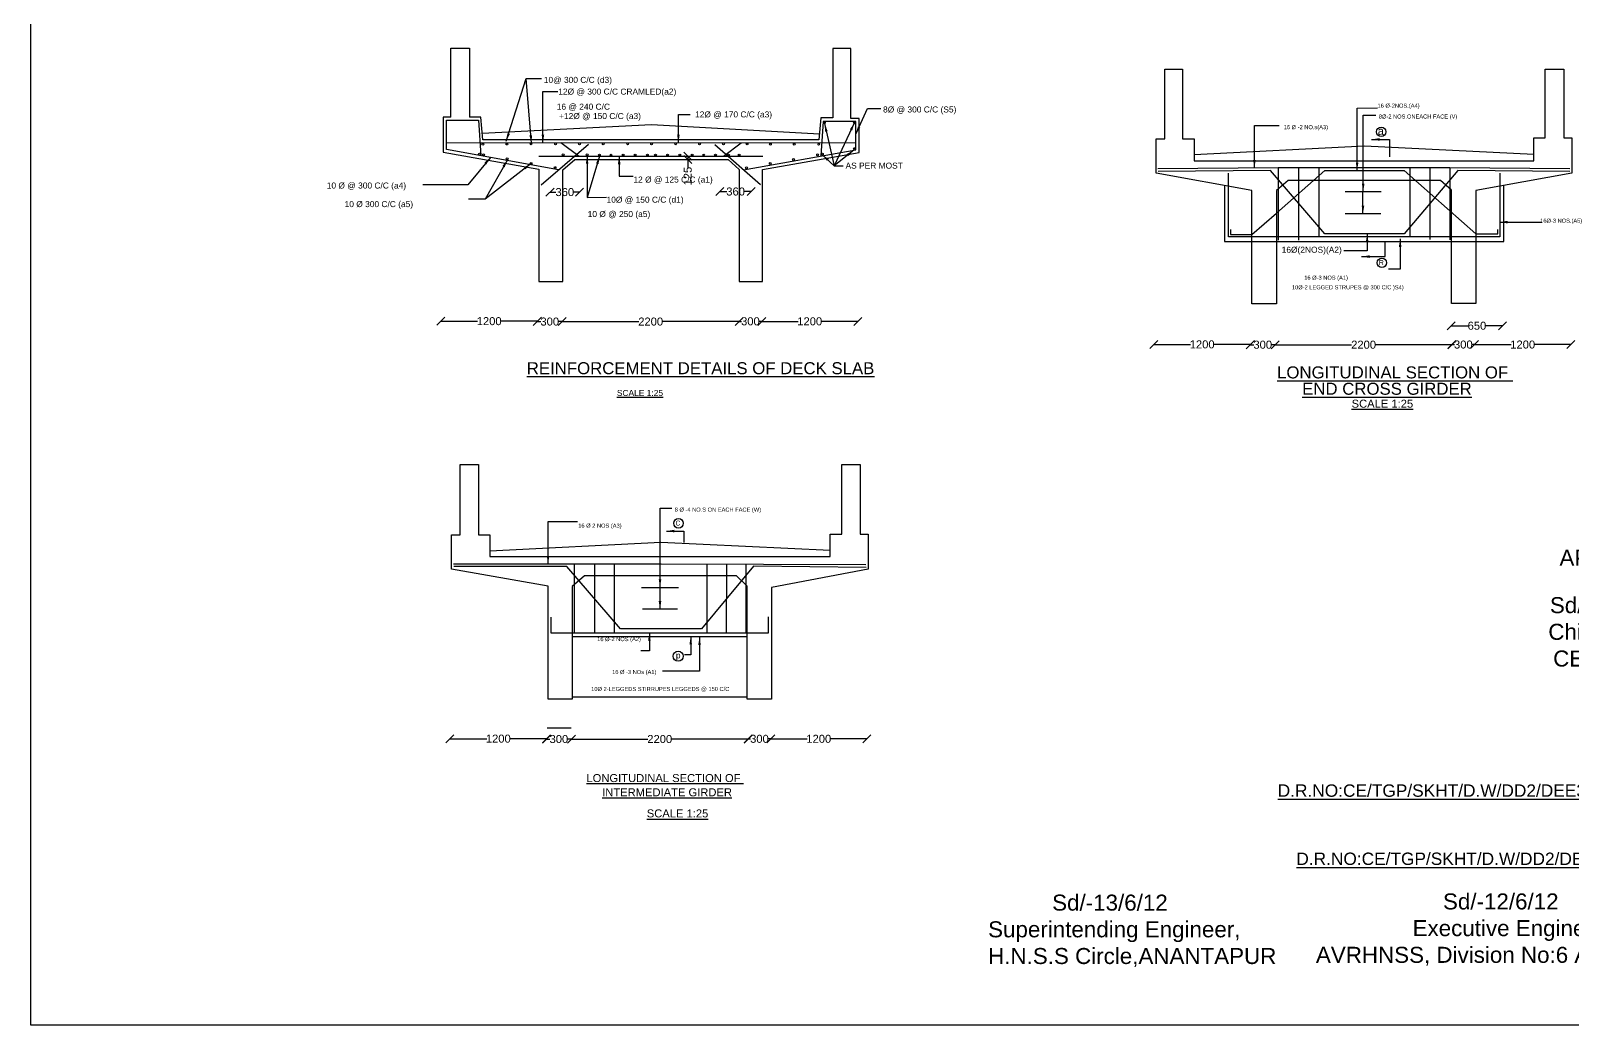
# Model space of a CAD drawing. Header units: millimetres. Extents: x -53230950 to 107255, y 2311 to 28837672.
# Drawn here: x -53230950 to -53211692, y 28816188 to 28828606 of the extents above; entities that cross this region are included whole.
import ezdxf

# ---------------------------------------------------------------- set-up
doc = ezdxf.new("R2010")
doc.units = ezdxf.units.MM
doc.header["$MEASUREMENT"] = 0
for name, color, linetype in [('DIMENSION', 7, 'Continuous'), ('DRAWING', 2, 'Continuous'), ('TEXT', 1, 'Continuous'), ('text1', 7, 'Continuous')]:
    doc.layers.add(name, color=color, linetype=linetype)
doc.styles.get("Standard").update_dxf_attribs({"font": 'arial.ttf', "height": 100})
doc.dimstyles.get("Standard").update_dxf_attribs({"dimtxt": 100, "dimasz": 100, "dimexe": 0.18, "dimexo": 0.0625, "dimgap": 0.09, "dimtad": 0, "dimdec": 0, "dimzin": 0, "dimdsep": 46, "dimtxsty": 'Standard', "dimblk": 'OBLIQUE', "dimcen": 0.09, "dimse1": 1, "dimse2": 1, "dimadec": 0, "dimazin": 0, "dimtfac": 1, "dimtdec": 0, "dimtofl": 0, "dimtmove": 0, "dimatfit": 3, "dimfxl": 1, "dimtolj": 1, "dimtzin": 0, "dimarcsym": 0})

# ---------------------------------------------------------------- blocks, each defined once
blk = doc.blocks.new('_Oblique')
at = {"color": 0, "linetype": 'ByBlock', "lineweight": -2}
blk.add_line((-0.5, -0.5), (0.5, 0.5), dxfattribs=at)
blk = doc.blocks.new('*D16')
at = {"layer": 'Defpoints', "color": 0, "transparency": 16777216}
for p in [(-53225827, 28824948), (-53224619, 28824980), (-53224619, 28824954)]:
    blk.add_point(p, dxfattribs=at)
at = {"layer": 'DIMENSION', "color": 0, "lineweight": -2, "transparency": 16777216}
for p, q in [((-53225827, 28824980), (-53225367, 28824980)), ((-53224619, 28824980), (-53225078, 28824980))]:
    blk.add_line(p, q, dxfattribs=at)
at = {"layer": 'DIMENSION', "color": 0, "lineweight": -2, "transparency": 16777216, "xscale": 100, "yscale": 100, "zscale": 100, "rotation": 180}
blk.add_blockref('_Oblique', (-53225827, 28824980), dxfattribs=at)
at = {"layer": 'DIMENSION', "color": 0, "lineweight": -2, "transparency": 16777216, "xscale": 100, "yscale": 100, "zscale": 100}
blk.add_blockref('_Oblique', (-53224619, 28824980), dxfattribs=at)
at = {"layer": 'DIMENSION', "color": 0, "transparency": 16777216, "insert": (-53225223, 28824980), "char_height": 100, "attachment_point": 5}
blk.add_mtext('\\A1;1200', dxfattribs=at)
blk = doc.blocks.new('*D17')
at = {"layer": 'Defpoints', "color": 0, "transparency": 16777216}
for p in [(-53224622, 28824977), (-53224310, 28824977), (-53224310, 28824975)]:
    blk.add_point(p, dxfattribs=at)
at = {"layer": 'DIMENSION', "color": 0, "lineweight": -2, "transparency": 16777216}
for p, q in [((-53224622, 28824975), (-53224576, 28824975)), ((-53224310, 28824975), (-53224355, 28824975))]:
    blk.add_line(p, q, dxfattribs=at)
at = {"layer": 'DIMENSION', "color": 0, "lineweight": -2, "transparency": 16777216, "xscale": 100, "yscale": 100, "zscale": 100, "rotation": 180}
blk.add_blockref('_Oblique', (-53224622, 28824975), dxfattribs=at)
at = {"layer": 'DIMENSION', "color": 0, "lineweight": -2, "transparency": 16777216, "xscale": 100, "yscale": 100, "zscale": 100}
blk.add_blockref('_Oblique', (-53224310, 28824975), dxfattribs=at)
at = {"layer": 'DIMENSION', "color": 0, "transparency": 16777216, "insert": (-53224466, 28824975), "char_height": 100, "attachment_point": 5}
blk.add_mtext('\\A1;300', dxfattribs=at)
blk = doc.blocks.new('*D18')
at = {"layer": 'Defpoints', "color": 0, "transparency": 16777216}
for p in [(-53224310, 28824975), (-53222101, 28824975), (-53222101, 28824975)]:
    blk.add_point(p, dxfattribs=at)
at = {"layer": 'DIMENSION', "color": 0, "lineweight": -2, "transparency": 16777216}
for p, q in [((-53224310, 28824975), (-53223355, 28824975)), ((-53222101, 28824975), (-53223055, 28824975))]:
    blk.add_line(p, q, dxfattribs=at)
at = {"layer": 'DIMENSION', "color": 0, "lineweight": -2, "transparency": 16777216, "xscale": 100, "yscale": 100, "zscale": 100, "rotation": 180}
blk.add_blockref('_Oblique', (-53224310, 28824975), dxfattribs=at)
at = {"layer": 'DIMENSION', "color": 0, "lineweight": -2, "transparency": 16777216, "xscale": 100, "yscale": 100, "zscale": 100}
blk.add_blockref('_Oblique', (-53222101, 28824975), dxfattribs=at)
at = {"layer": 'DIMENSION', "color": 0, "transparency": 16777216, "insert": (-53223205, 28824975), "char_height": 100, "attachment_point": 5}
blk.add_mtext('\\A1;2200', dxfattribs=at)
blk = doc.blocks.new('*D19')
at = {"layer": 'Defpoints', "color": 0, "transparency": 16777216}
for p in [(-53222101, 28824975), (-53221818, 28824978), (-53221818, 28824975)]:
    blk.add_point(p, dxfattribs=at)
at = {"layer": 'DIMENSION', "color": 0, "lineweight": -2, "transparency": 16777216}
for p, q in [((-53222101, 28824978), (-53222070, 28824978)), ((-53221818, 28824978), (-53221849, 28824978))]:
    blk.add_line(p, q, dxfattribs=at)
at = {"layer": 'DIMENSION', "color": 0, "lineweight": -2, "transparency": 16777216, "xscale": 100, "yscale": 100, "zscale": 100, "rotation": 180}
blk.add_blockref('_Oblique', (-53222101, 28824978), dxfattribs=at)
at = {"layer": 'DIMENSION', "color": 0, "lineweight": -2, "transparency": 16777216, "xscale": 100, "yscale": 100, "zscale": 100}
blk.add_blockref('_Oblique', (-53221818, 28824978), dxfattribs=at)
at = {"layer": 'DIMENSION', "color": 0, "transparency": 16777216, "insert": (-53221959, 28824978), "char_height": 100, "attachment_point": 5}
blk.add_mtext('\\A1;300', dxfattribs=at)
blk = doc.blocks.new('*D20')
at = {"layer": 'Defpoints', "color": 0, "transparency": 16777216}
for p in [(-53221818, 28824975), (-53220618, 28824978), (-53220618, 28824975)]:
    blk.add_point(p, dxfattribs=at)
at = {"layer": 'DIMENSION', "color": 0, "lineweight": -2, "transparency": 16777216}
for p, q in [((-53221818, 28824978), (-53221362, 28824978)), ((-53220618, 28824978), (-53221073, 28824978))]:
    blk.add_line(p, q, dxfattribs=at)
at = {"layer": 'DIMENSION', "color": 0, "lineweight": -2, "transparency": 16777216, "xscale": 100, "yscale": 100, "zscale": 100, "rotation": 180}
blk.add_blockref('_Oblique', (-53221818, 28824978), dxfattribs=at)
at = {"layer": 'DIMENSION', "color": 0, "lineweight": -2, "transparency": 16777216, "xscale": 100, "yscale": 100, "zscale": 100}
blk.add_blockref('_Oblique', (-53220618, 28824978), dxfattribs=at)
at = {"layer": 'DIMENSION', "color": 0, "transparency": 16777216, "insert": (-53221218, 28824978), "char_height": 100, "attachment_point": 5}
blk.add_mtext('\\A1;1200', dxfattribs=at)
blk = doc.blocks.new('*D21')
at = {"layer": 'Defpoints', "color": 0, "transparency": 16777216}
for p in [(-53215711, 28824690), (-53215711, 28824664), (-53216919, 28824659)]:
    blk.add_point(p, dxfattribs=at)
at = {"layer": 'DIMENSION', "color": 0, "lineweight": -2, "transparency": 16777216}
for p, q in [((-53216919, 28824690), (-53216460, 28824690)), ((-53215711, 28824690), (-53216171, 28824690))]:
    blk.add_line(p, q, dxfattribs=at)
at = {"layer": 'DIMENSION', "color": 0, "lineweight": -2, "transparency": 16777216, "xscale": 100, "yscale": 100, "zscale": 100, "rotation": 180}
blk.add_blockref('_Oblique', (-53216919, 28824690), dxfattribs=at)
at = {"layer": 'DIMENSION', "color": 0, "lineweight": -2, "transparency": 16777216, "xscale": 100, "yscale": 100, "zscale": 100}
blk.add_blockref('_Oblique', (-53215711, 28824690), dxfattribs=at)
at = {"layer": 'DIMENSION', "color": 0, "transparency": 16777216, "insert": (-53216315, 28824690), "char_height": 100, "attachment_point": 5}
blk.add_mtext('\\A1;1200', dxfattribs=at)
blk = doc.blocks.new('*D22')
at = {"layer": 'Defpoints', "color": 0, "transparency": 16777216}
for p in [(-53215714, 28824687), (-53215402, 28824687), (-53215402, 28824686)]:
    blk.add_point(p, dxfattribs=at)
at = {"layer": 'DIMENSION', "color": 0, "lineweight": -2, "transparency": 16777216}
for p, q in [((-53215714, 28824686), (-53215669, 28824686)), ((-53215402, 28824686), (-53215448, 28824686))]:
    blk.add_line(p, q, dxfattribs=at)
at = {"layer": 'DIMENSION', "color": 0, "lineweight": -2, "transparency": 16777216, "xscale": 100, "yscale": 100, "zscale": 100, "rotation": 180}
blk.add_blockref('_Oblique', (-53215714, 28824686), dxfattribs=at)
at = {"layer": 'DIMENSION', "color": 0, "lineweight": -2, "transparency": 16777216, "xscale": 100, "yscale": 100, "zscale": 100}
blk.add_blockref('_Oblique', (-53215402, 28824686), dxfattribs=at)
at = {"layer": 'DIMENSION', "color": 0, "transparency": 16777216, "insert": (-53215558, 28824686), "char_height": 100, "attachment_point": 5}
blk.add_mtext('\\A1;300', dxfattribs=at)
blk = doc.blocks.new('*D23')
at = {"layer": 'Defpoints', "color": 0, "transparency": 16777216}
for p in [(-53215402, 28824686), (-53213194, 28824686), (-53213194, 28824686)]:
    blk.add_point(p, dxfattribs=at)
at = {"layer": 'DIMENSION', "color": 0, "lineweight": -2, "transparency": 16777216}
for p, q in [((-53215402, 28824686), (-53214448, 28824686)), ((-53213194, 28824686), (-53214148, 28824686))]:
    blk.add_line(p, q, dxfattribs=at)
at = {"layer": 'DIMENSION', "color": 0, "lineweight": -2, "transparency": 16777216, "xscale": 100, "yscale": 100, "zscale": 100, "rotation": 180}
blk.add_blockref('_Oblique', (-53215402, 28824686), dxfattribs=at)
at = {"layer": 'DIMENSION', "color": 0, "lineweight": -2, "transparency": 16777216, "xscale": 100, "yscale": 100, "zscale": 100}
blk.add_blockref('_Oblique', (-53213194, 28824686), dxfattribs=at)
at = {"layer": 'DIMENSION', "color": 0, "transparency": 16777216, "insert": (-53214298, 28824686), "char_height": 100, "attachment_point": 5}
blk.add_mtext('\\A1;2200', dxfattribs=at)
blk = doc.blocks.new('*D24')
at = {"layer": 'Defpoints', "color": 0, "transparency": 16777216}
for p in [(-53213194, 28824686), (-53212911, 28824688), (-53212911, 28824686)]:
    blk.add_point(p, dxfattribs=at)
at = {"layer": 'DIMENSION', "color": 0, "lineweight": -2, "transparency": 16777216}
for p, q in [((-53213194, 28824688), (-53213162, 28824688)), ((-53212911, 28824688), (-53212942, 28824688))]:
    blk.add_line(p, q, dxfattribs=at)
at = {"layer": 'DIMENSION', "color": 0, "lineweight": -2, "transparency": 16777216, "xscale": 100, "yscale": 100, "zscale": 100, "rotation": 180}
blk.add_blockref('_Oblique', (-53213194, 28824688), dxfattribs=at)
at = {"layer": 'DIMENSION', "color": 0, "lineweight": -2, "transparency": 16777216, "xscale": 100, "yscale": 100, "zscale": 100}
blk.add_blockref('_Oblique', (-53212911, 28824688), dxfattribs=at)
at = {"layer": 'DIMENSION', "color": 0, "transparency": 16777216, "insert": (-53213052, 28824688), "char_height": 100, "attachment_point": 5}
blk.add_mtext('\\A1;300', dxfattribs=at)
blk = doc.blocks.new('*D25')
at = {"layer": 'Defpoints', "color": 0, "transparency": 16777216}
for p in [(-53212911, 28824686), (-53211710, 28824688), (-53211710, 28824686)]:
    blk.add_point(p, dxfattribs=at)
at = {"layer": 'DIMENSION', "color": 0, "lineweight": -2, "transparency": 16777216}
for p, q in [((-53212911, 28824688), (-53212455, 28824688)), ((-53211710, 28824688), (-53212166, 28824688))]:
    blk.add_line(p, q, dxfattribs=at)
at = {"layer": 'DIMENSION', "color": 0, "lineweight": -2, "transparency": 16777216, "xscale": 100, "yscale": 100, "zscale": 100, "rotation": 180}
blk.add_blockref('_Oblique', (-53212911, 28824688), dxfattribs=at)
at = {"layer": 'DIMENSION', "color": 0, "lineweight": -2, "transparency": 16777216, "xscale": 100, "yscale": 100, "zscale": 100}
blk.add_blockref('_Oblique', (-53211710, 28824688), dxfattribs=at)
at = {"layer": 'DIMENSION', "color": 0, "transparency": 16777216, "insert": (-53212310, 28824688), "char_height": 100, "attachment_point": 5}
blk.add_mtext('\\A1;1200', dxfattribs=at)
blk = doc.blocks.new('*D26')
at = {"layer": 'Defpoints', "color": 0, "transparency": 16777216}
for p in [(-53213203, 28824932), (-53212561, 28824923), (-53212561, 28824923)]:
    blk.add_point(p, dxfattribs=at)
at = {"layer": 'DIMENSION', "color": 0, "lineweight": -2, "transparency": 16777216}
for p, q in [((-53213203, 28824923), (-53212992, 28824923)), ((-53212561, 28824923), (-53212771, 28824923))]:
    blk.add_line(p, q, dxfattribs=at)
at = {"layer": 'DIMENSION', "color": 0, "lineweight": -2, "transparency": 16777216, "xscale": 100, "yscale": 100, "zscale": 100, "rotation": 180}
blk.add_blockref('_Oblique', (-53213203, 28824923), dxfattribs=at)
at = {"layer": 'DIMENSION', "color": 0, "lineweight": -2, "transparency": 16777216, "xscale": 100, "yscale": 100, "zscale": 100}
blk.add_blockref('_Oblique', (-53212561, 28824923), dxfattribs=at)
at = {"layer": 'DIMENSION', "color": 0, "transparency": 16777216, "insert": (-53212882, 28824923), "char_height": 100, "attachment_point": 5}
blk.add_mtext('\\A1;650', dxfattribs=at)
blk = doc.blocks.new('*D27')
at = {"layer": 'Defpoints', "color": 0, "transparency": 16777216}
for p in [(-53225713, 28819734), (-53224506, 28819766), (-53224506, 28819740)]:
    blk.add_point(p, dxfattribs=at)
at = {"layer": 'DIMENSION', "color": 0, "lineweight": -2, "transparency": 16777216}
for p, q in [((-53225713, 28819766), (-53225254, 28819766)), ((-53224506, 28819766), (-53224965, 28819766))]:
    blk.add_line(p, q, dxfattribs=at)
at = {"layer": 'DIMENSION', "color": 0, "lineweight": -2, "transparency": 16777216, "xscale": 100, "yscale": 100, "zscale": 100, "rotation": 180}
blk.add_blockref('_Oblique', (-53225713, 28819766), dxfattribs=at)
at = {"layer": 'DIMENSION', "color": 0, "lineweight": -2, "transparency": 16777216, "xscale": 100, "yscale": 100, "zscale": 100}
blk.add_blockref('_Oblique', (-53224506, 28819766), dxfattribs=at)
at = {"layer": 'DIMENSION', "color": 0, "transparency": 16777216, "insert": (-53225109, 28819766), "char_height": 100, "attachment_point": 5}
blk.add_mtext('\\A1;1200', dxfattribs=at)
blk = doc.blocks.new('*D28')
at = {"layer": 'Defpoints', "color": 0, "transparency": 16777216}
for p in [(-53224508, 28819763), (-53224196, 28819763), (-53224196, 28819761)]:
    blk.add_point(p, dxfattribs=at)
at = {"layer": 'DIMENSION', "color": 0, "lineweight": -2, "transparency": 16777216}
for p, q in [((-53224508, 28819761), (-53224463, 28819761)), ((-53224196, 28819761), (-53224242, 28819761))]:
    blk.add_line(p, q, dxfattribs=at)
at = {"layer": 'DIMENSION', "color": 0, "lineweight": -2, "transparency": 16777216, "xscale": 100, "yscale": 100, "zscale": 100, "rotation": 180}
blk.add_blockref('_Oblique', (-53224508, 28819761), dxfattribs=at)
at = {"layer": 'DIMENSION', "color": 0, "lineweight": -2, "transparency": 16777216, "xscale": 100, "yscale": 100, "zscale": 100}
blk.add_blockref('_Oblique', (-53224196, 28819761), dxfattribs=at)
at = {"layer": 'DIMENSION', "color": 0, "transparency": 16777216, "insert": (-53224352, 28819761), "char_height": 100, "attachment_point": 5}
blk.add_mtext('\\A1;300', dxfattribs=at)
blk = doc.blocks.new('*D29')
at = {"layer": 'Defpoints', "color": 0, "transparency": 16777216}
for p in [(-53224196, 28819761), (-53221988, 28819761), (-53221988, 28819761)]:
    blk.add_point(p, dxfattribs=at)
at = {"layer": 'DIMENSION', "color": 0, "lineweight": -2, "transparency": 16777216}
for p, q in [((-53224196, 28819761), (-53223242, 28819761)), ((-53221988, 28819761), (-53222942, 28819761))]:
    blk.add_line(p, q, dxfattribs=at)
at = {"layer": 'DIMENSION', "color": 0, "lineweight": -2, "transparency": 16777216, "xscale": 100, "yscale": 100, "zscale": 100, "rotation": 180}
blk.add_blockref('_Oblique', (-53224196, 28819761), dxfattribs=at)
at = {"layer": 'DIMENSION', "color": 0, "lineweight": -2, "transparency": 16777216, "xscale": 100, "yscale": 100, "zscale": 100}
blk.add_blockref('_Oblique', (-53221988, 28819761), dxfattribs=at)
at = {"layer": 'DIMENSION', "color": 0, "transparency": 16777216, "insert": (-53223092, 28819761), "char_height": 100, "attachment_point": 5}
blk.add_mtext('\\A1;2200', dxfattribs=at)
blk = doc.blocks.new('*D30')
at = {"layer": 'Defpoints', "color": 0, "transparency": 16777216}
for p in [(-53221988, 28819761), (-53221705, 28819764), (-53221705, 28819761)]:
    blk.add_point(p, dxfattribs=at)
at = {"layer": 'DIMENSION', "color": 0, "lineweight": -2, "transparency": 16777216}
for p, q in [((-53221988, 28819764), (-53221957, 28819764)), ((-53221705, 28819764), (-53221736, 28819764))]:
    blk.add_line(p, q, dxfattribs=at)
at = {"layer": 'DIMENSION', "color": 0, "lineweight": -2, "transparency": 16777216, "xscale": 100, "yscale": 100, "zscale": 100, "rotation": 180}
blk.add_blockref('_Oblique', (-53221988, 28819764), dxfattribs=at)
at = {"layer": 'DIMENSION', "color": 0, "lineweight": -2, "transparency": 16777216, "xscale": 100, "yscale": 100, "zscale": 100}
blk.add_blockref('_Oblique', (-53221705, 28819764), dxfattribs=at)
at = {"layer": 'DIMENSION', "color": 0, "transparency": 16777216, "insert": (-53221846, 28819764), "char_height": 100, "attachment_point": 5}
blk.add_mtext('\\A1;300', dxfattribs=at)
blk = doc.blocks.new('*D31')
at = {"layer": 'Defpoints', "color": 0, "transparency": 16777216}
for p in [(-53221705, 28819761), (-53220505, 28819764), (-53220505, 28819761)]:
    blk.add_point(p, dxfattribs=at)
at = {"layer": 'DIMENSION', "color": 0, "lineweight": -2, "transparency": 16777216}
for p, q in [((-53221705, 28819764), (-53221249, 28819764)), ((-53220505, 28819764), (-53220960, 28819764))]:
    blk.add_line(p, q, dxfattribs=at)
at = {"layer": 'DIMENSION', "color": 0, "lineweight": -2, "transparency": 16777216, "xscale": 100, "yscale": 100, "zscale": 100, "rotation": 180}
blk.add_blockref('_Oblique', (-53221705, 28819764), dxfattribs=at)
at = {"layer": 'DIMENSION', "color": 0, "lineweight": -2, "transparency": 16777216, "xscale": 100, "yscale": 100, "zscale": 100}
blk.add_blockref('_Oblique', (-53220505, 28819764), dxfattribs=at)
at = {"layer": 'DIMENSION', "color": 0, "transparency": 16777216, "insert": (-53221105, 28819764), "char_height": 100, "attachment_point": 5}
blk.add_mtext('\\A1;1200', dxfattribs=at)
blk = doc.blocks.new('*D32')
at = {"layer": 'Defpoints', "color": 0, "transparency": 16777216}
for p in [(-53224463, 28826595), (-53224093, 28826595), (-53224093, 28826592)]:
    blk.add_point(p, dxfattribs=at)
at = {"layer": 'DIMENSION', "color": 0, "lineweight": -2, "transparency": 16777216}
for p, q in [((-53224463, 28826592), (-53224389, 28826592)), ((-53224093, 28826592), (-53224168, 28826592))]:
    blk.add_line(p, q, dxfattribs=at)
at = {"layer": 'DIMENSION', "color": 0, "lineweight": -2, "transparency": 16777216, "xscale": 100, "yscale": 100, "zscale": 100, "rotation": 180}
blk.add_blockref('_Oblique', (-53224463, 28826592), dxfattribs=at)
at = {"layer": 'DIMENSION', "color": 0, "lineweight": -2, "transparency": 16777216, "xscale": 100, "yscale": 100, "zscale": 100}
blk.add_blockref('_Oblique', (-53224093, 28826592), dxfattribs=at)
at = {"layer": 'DIMENSION', "color": 0, "transparency": 16777216, "insert": (-53224278, 28826592), "char_height": 100, "attachment_point": 5}
blk.add_mtext('\\A1;360', dxfattribs=at)
blk = doc.blocks.new('*D33')
at = {"layer": 'Defpoints', "color": 0, "transparency": 16777216}
for p in [(-53221948, 28826599), (-53222340, 28826582), (-53221948, 28826582)]:
    blk.add_point(p, dxfattribs=at)
at = {"layer": 'DIMENSION', "color": 0, "lineweight": -2, "transparency": 16777216}
for p, q in [((-53222340, 28826599), (-53222255, 28826599)), ((-53221948, 28826599), (-53222034, 28826599))]:
    blk.add_line(p, q, dxfattribs=at)
at = {"layer": 'DIMENSION', "color": 0, "lineweight": -2, "transparency": 16777216, "xscale": 100, "yscale": 100, "zscale": 100, "rotation": 180}
blk.add_blockref('_Oblique', (-53222340, 28826599), dxfattribs=at)
at = {"layer": 'DIMENSION', "color": 0, "lineweight": -2, "transparency": 16777216, "xscale": 100, "yscale": 100, "zscale": 100}
blk.add_blockref('_Oblique', (-53221948, 28826599), dxfattribs=at)
at = {"layer": 'DIMENSION', "color": 0, "transparency": 16777216, "insert": (-53222144, 28826599), "char_height": 100, "attachment_point": 5}
blk.add_mtext('\\A1;360', dxfattribs=at)
blk = doc.blocks.new('*D34')
at = {"layer": 'Defpoints', "color": 0, "transparency": 16777216}
for p in [(-53222742, 28827041), (-53222742, 28826998), (-53222742, 28826998)]:
    blk.add_point(p, dxfattribs=at)
at = {"layer": 'TEXT', "color": 0, "lineweight": -2, "transparency": 16777216}
for p, q in [((-53222742, 28827041), (-53222742, 28826998)), ((-53222742, 28826998), (-53222742, 28826898))]:
    blk.add_line(p, q, dxfattribs=at)
at = {"layer": 'TEXT', "color": 0, "lineweight": -2, "transparency": 16777216, "xscale": 100, "yscale": 100, "zscale": 100}
for p, rotation in [((-53222742, 28827041), 90), ((-53222742, 28826998), 270)]:
    blk.add_blockref('_Oblique', p, dxfattribs=dict(at, rotation=rotation))
at = {"layer": 'TEXT', "color": 0, "transparency": 16777216, "insert": (-53222742, 28826792), "char_height": 100, "attachment_point": 5, "rotation": 90}
blk.add_mtext('\\A1;125', dxfattribs=at)

msp = doc.modelspace()

# ---------------------------------------------------------------- linework, layer by layer
at = {"layer": 'DIMENSION', "color": 0}
for points in [[(-53223320.8, 28821656), (-53222856.1, 28821656)], [(-53222868.6, 28821384.1), (-53223308.2, 28821384.1)]]:
    msp.add_lwpolyline(points, dxfattribs=at)
at = {"layer": 'DRAWING', "color": 0}
for points in [[(-53225700.7, 28827528.9), (-53225797.5, 28827528.9), (-53225797.5, 28827092.5), (-53224601.4, 28826879), (-53224601.4, 28825475.8), (-53224302.4, 28825475.8), (-53224302.4, 28826871.9), (-53224153.2, 28826998.4), (-53222235, 28826998.4), (-53222100.1, 28826873.3), (-53222100.1, 28825477.3), (-53221809.9, 28825477.3), (-53221809.9, 28826874.2), (-53220600.9, 28827085.1), (-53220600.9, 28827511.3), (-53220704.4, 28827511.3), (-53220704.4, 28828385.9), (-53220929.4, 28828385.9), (-53220929.4, 28827519.4), (-53221078.8, 28827519.4), (-53221103.3, 28827246.7), (-53224059.7, 28827246.7), (-53225302.8, 28827246.7), (-53225325.8, 28827530.1), (-53225468, 28827528.9)], [(-53225700.7, 28827528.9), (-53225700.7, 28828391.6), (-53225468, 28828391.6), (-53225468, 28827528.9)], [(-53216558.6, 28827256.8), (-53216413.8, 28827256.8), (-53216413.8, 28826984.9), (-53212170.7, 28826984.9), (-53212170.7, 28827270.9), (-53212028.7, 28827270.9), (-53212028.7, 28828127.3), (-53211797.5, 28828127.3), (-53211797.5, 28827270.9), (-53211695.9, 28827270.9), (-53211695.9, 28826830.8), (-53212893.8, 28826611), (-53212893.8, 28825202.6), (-53213199.5, 28825202.6), (-53213199.5, 28826615.3), (-53213338, 28826739.1), (-53215241.7, 28826739.1), (-53215387.1, 28826612.1), (-53215387.1, 28825199), (-53215693.6, 28825199), (-53215693.6, 28826612.4), (-53216888.3, 28826827.6), (-53216888.3, 28827256.8), (-53216782.5, 28827256.8)], [(-53216782.5, 28827256.8), (-53216782.5, 28828127.3), (-53216558.6, 28828127.3), (-53216558.6, 28827256.8)], [(-53224355.6, 28826872.2), (-53225757.3, 28827125.6), (-53225757.3, 28827489.2), (-53225356.8, 28827489.2), (-53225326.6, 28827047.7)], [(-53225309.3, 28827327), (-53223193.7, 28827436.8), (-53221096.8, 28827319.1)], [(-53222047.2, 28826869.9), (-53220642.8, 28827121.8), (-53220642.8, 28827475.6), (-53221051.4, 28827475.6), (-53221080.2, 28827043.4)], [(-53225757.3, 28827211.7), (-53220645.8, 28827205.9)], [(-53224574.5, 28826684.5), (-53223983.5, 28827191.3)], [(-53224328.1, 28827210.1), (-53224097.4, 28827041.1)], [(-53221834.7, 28826681.5), (-53222401.6, 28827183.9)], [(-53222296.3, 28827041.1), (-53222074, 28827207.5)], [(-53216413.8, 28827061.8), (-53214286, 28827169.9), (-53212170.7, 28827064.5)], [(-53224601.7, 28827041.1), (-53221803.1, 28827041.1)], [(-53216866.9, 28826885.6), (-53215364.9, 28826897.6), (-53213218.7, 28826898.5), (-53211720.6, 28826887.5)], [(-53211719.6, 28826851.6), (-53213120, 28826863.4), (-53213792.4, 28826069.7), (-53214783.2, 28826069.7), (-53215463.1, 28826860.4), (-53216864.9, 28826849)], [(-53212597.5, 28826828.7), (-53212597.5, 28826034.7), (-53215987.8, 28826034.7), (-53215987.8, 28826827.5)], [(-53215959.5, 28826125.2), (-53215959.5, 28826063.7), (-53215693.6, 28826063.7), (-53215387.1, 28826331), (-53214781.5, 28826861.6), (-53213792, 28826861.6), (-53212893.8, 28826070.5), (-53212619.2, 28826070.5), (-53212619.2, 28826124.6)], [(-53215364.9, 28826897.6), (-53215364.9, 28825993.9)], [(-53215113.1, 28826897.6), (-53215113.1, 28825993.9)], [(-53214858.1, 28826897.8), (-53214858.1, 28826034.7)], [(-53213717.6, 28826034.7), (-53213718, 28826898.3)], [(-53213468.9, 28826898.4), (-53213468.9, 28825998.9)], [(-53213218.7, 28826898.5), (-53213218.7, 28825994.7)], [(-53216036, 28826674.1), (-53216036, 28825973.5), (-53212544.5, 28825973.5), (-53212544.3, 28826675.1)], [(-53214527.8, 28826598.1), (-53214078.1, 28826598.1)], [(-53214528.9, 28826324.1), (-53214082.4, 28826324.1)], [(-53225585.2, 28822313.3), (-53225585.2, 28823191), (-53225358.2, 28823191), (-53225358.2, 28822313.3)], [(-53225358.2, 28822313.3), (-53225213.9, 28822313.3), (-53225213.9, 28822043.4), (-53220962.1, 28822043.4), (-53220962.1, 28822319), (-53220816.7, 28822319), (-53220816.7, 28823188.8), (-53220587.7, 28823188.8), (-53220587.7, 28822319), (-53220485.9, 28822319), (-53220485.9, 28821882.7), (-53221697.5, 28821655.2), (-53221697.5, 28820259.1), (-53221997.6, 28820259.1), (-53221997.6, 28821669.8), (-53222133.9, 28821800.3), (-53224030.1, 28821800.3), (-53224184.9, 28821665.4), (-53224184.9, 28820258.2), (-53224484.5, 28820258.2), (-53224484.5, 28821670.2)], [(-53224484.5, 28821670.2), (-53225692.4, 28821883.8), (-53225692.4, 28822313.3), (-53225585.2, 28822313.3)], [(-53225213.9, 28822112.3), (-53223077.1, 28822220.4), (-53220962.1, 28822118.8)], [(-53225670, 28821948), (-53223075.4, 28821950.3), (-53220518.4, 28821939.7)], [(-53220511.7, 28821905.4), (-53221918.9, 28821919), (-53222571.8, 28821138.3), (-53223581.3, 28821138.3), (-53224254.1, 28821915.3), (-53225666.3, 28821915.3)], [(-53224160.2, 28821949.3), (-53224160.2, 28821088)], [(-53223907.2, 28821949.6), (-53223907.2, 28821088)], [(-53223660, 28821949.8), (-53223660, 28821088)], [(-53222501.8, 28821947.9), (-53222501.8, 28821088)], [(-53222256.4, 28821088), (-53222252.8, 28821946.9)], [(-53222014.6, 28821945.9), (-53222014.6, 28821088)], [(-53224451.8, 28821285.1), (-53224451.8, 28821088), (-53221731.8, 28821088), (-53221731.8, 28821286.2)], [(-53224184.9, 28821040.8), (-53221997.6, 28821040.8)], [(-53224184.9, 28820290.6), (-53221997.6, 28820290.6)], [(-53224498.7, 28819900.5), (-53224198.7, 28819900.5)]]:
    msp.add_lwpolyline(points, dxfattribs=at)
for centre in [(-53221034.9, 28827459.6), (-53220658.6, 28827459.6), (-53225301.7, 28827190.5), (-53225002.2, 28827192.2), (-53224700.3, 28827193.3), (-53224393.2, 28827194.7), (-53224094, 28827194.7), (-53223797.6, 28827194.7), (-53223492.8, 28827194.7), (-53223193.2, 28827194.7), (-53222892.7, 28827194.7), (-53222593.7, 28827194.7), (-53222294.5, 28827194.7), (-53222000.9, 28827193.4), (-53221709.7, 28827191.6), (-53221410.6, 28827191.6), (-53221106.4, 28827190.6), (-53225343.9, 28827067), (-53225292.7, 28827058.7), (-53224997.2, 28827008), (-53224299.1, 28827058.3), (-53223999.3, 28827056.9), (-53223845.7, 28827055.9), (-53223700.6, 28827054.8), (-53223548, 28827055.9), (-53223399.1, 28827055.9), (-53223245.9, 28827055.9), (-53223144.9, 28827055.9), (-53222993.2, 28827055.9), (-53222840.8, 28827055.9), (-53222687.5, 28827055.9), (-53222542.9, 28827055.9), (-53222394.7, 28827055.9), (-53222232.4, 28827055.9), (-53222099.7, 28827055.9), (-53221421.3, 28827000), (-53221119.7, 28827058.8), (-53221059.5, 28827066.1), (-53220660.4, 28827135.6), (-53224699.3, 28826950.5), (-53224400, 28826898.5), (-53222008.7, 28826895.3), (-53221710.7, 28826949.1)]:
    msp.add_circle(centre, 11.4, dxfattribs=at)
at = {"layer": 'TEXT', "color": 0}
msp.add_lwpolyline([(-53202057.5, 28816188.1), (-53230949.5, 28816188.1), (-53230949.5, 28837671.7), (-53202057.5, 28837671.7)], close=True, dxfattribs=at)
for centre, radius in [((-53214077.6, 28827345.2), 59.3), ((-53214069.8, 28825709.3), 59.3), ((-53222857.4, 28822455.7), 59.3), ((-53222861.6, 28820795.5), 63)]:
    msp.add_circle(centre, radius, dxfattribs=at)

# ---------------------------------------------------------------- texts
for s, height, p in [('10@ 300 C/C (d3)', 75, (-53224540.3, 28827956.5)), ('12Ø @ 300 C/C CRAMLED(a2)', 75, (-53224359.4, 28827810.3)), ('16 @ 240 C/C', 75, (-53224378.6, 28827621.8)), ('+12Ø @ 150 C/C (a3)', 75, (-53224349.7, 28827504.5)), ('12Ø @ 170 C/C (a3)', 75, (-53222650.5, 28827525)), ('8Ø @ 300 C/C (S5)', 75, (-53220301.4, 28827586.9)), ('16 Ø-2NOS.(A4)', 50.948, (-53214124.4, 28827646.9)), ('8Ø-2 NOS.ONEACH FACE (V)', 50.948, (-53214107.9, 28827511)), ('16 Ø -2 NO.s(A3)', 50.948, (-53215295.6, 28827378.1)), ('a', 100, (-53214121.9, 28827305.7)), ('12 Ø @ 125 C/C (a1)', 75, (-53223421, 28826711.6)), ('AS PER MOST ', 75, (-53220770.6, 28826885.7)), ('10 Ø @ 300 C/C (a4)', 75, (-53227252.3, 28826637.2)), ('10 Ø 300 C/C (a5)', 75, (-53227029.1, 28826404.8)), ('10Ø @ 150 C/C (d1)', 75, (-53223756.2, 28826460.4)), ('10 Ø @ 250 (a5)', 75, (-53223992.1, 28826280.5)), ('16Ø-3 NOS.(A5)', 50.948, (-53212092.1, 28826209.6)), ('16Ø(2NOS)(A2)', 75, (-53215321.3, 28825835)), ('R', 61.6, (-53214107.6, 28825681.8)), ('10Ø-2 LEGGED STRUPES @ 300 C/C )S4)', 50.948, (-53215193.7, 28825378.1)), ('16 Ø-3 NOS (A1)', 50.948, (-53215039.4, 28825498.1)), ('%%UREINFORCEMENT DETAILS OF DECK SLAB', 150, (-53224753.2, 28824318.1)), ('%%ULONGITUDINAL SECTION OF ', 150, (-53215379, 28824265.7)), ('%%USCALE 1:25', 75, (-53223627.4, 28824046.8)), ('%%UEND CROSS GIRDER', 150, (-53215065.3, 28824061.4)), ('%%USCALE 1:25', 100, (-53214447.5, 28823899.9)), ('8 Ø -4 NO.S ON EACH FACE (W)', 50.948, (-53222904.8, 28822601.6)), ('16 Ø 2 NOS (A3)', 50.948, (-53224110, 28822401.4)), ('C', 61.6, (-53222895.2, 28822428.2)), ('APPROVED', 200, (-53211850.9, 28821925.6)), ('16 Ø-2 NOS (A2)', 50.948, (-53223873.3, 28820984.1)), ('p', 75, (-53222890.2, 28820769.3)), ('16 Ø -3 NOs (A1)', 50.948, (-53223686.9, 28820573.2)), ('10Ø 2-LEGGEDS STIRRUPES LEGGEDS @ 150 C/C ', 50.948, (-53223948, 28820361.7)), ('%%ULONGITUDINAL SECTION OF ', 100, (-53224007.8, 28819224.2)), ('%%UINTERMEDIATE GIRDER', 100, (-53223811.4, 28819046)), ('%%USCALE 1:25', 100, (-53223253.7, 28818782.7))]:
    msp.add_text(s, height=height, dxfattribs=at).set_placement(p)
at = {"layer": 'TEXT', "color": 0, "char_height": 200, "attachment_point": 1}
for s, insert, width in [('^I  Sd/-30/10/12 \\P\\pi935.4;Chief Engineer ,                          \\P\\pi996.11;CE,TGP,SKHT', (-53212925.7, 28821534), 3835.607), ('\\P^ISd/-13/6/12\\PSuperintending Engineer, H.N.S.S Circle,ANANTAPUR', (-53218989.2, 28818152), 3953.487), ('^I^I  Sd/-12/6/12\\P\\pi1375.8;Executive Engineer\\P\\pi12.525;  AVRHNSS, Division No:6 Aantapuramu.', (-53215061.3, 28817833.3), 5140.739)]:
    msp.add_mtext(s, dxfattribs=dict(at, insert=insert, width=width))
at = {"layer": 'text1', "color": 0}
for s, p in [('%%UD.R.NO:CE/TGP/SKHT/D.W/DD2/DEE3/P-3/596/2012,DT:30-10-2012', (-53215370.6, 28819040.5)), ('%%UD.R.NO:CE/TGP/SKHT/D.W/DD2/DEE3/P-3/627/2012,DT:30-10-2012', (-53215138.2, 28818188.9))]:
    msp.add_text(s, height=154.561, dxfattribs=at).set_placement(p)

# ---------------------------------------------------------------- dimensions: what is measured, and where the dimension line sits
at = {"layer": 'DIMENSION', "color": 0}
for base, p1, p2, text, picture, middle in [((-53224093.1, 28826592.5), (-53224463.3, 28826594.6), (-53224093.1, 28826594.6), '360', '*D32', (-53224278.2, 28826592.5)), ((-53221948.5, 28826598.6), (-53222339.9, 28826581.6), (-53221948.5, 28826581.6), '360', '*D33', (-53222144.2, 28826598.6)), ((-53224618.8, 28824979.7), (-53225826.5, 28824947.9), (-53224618.8, 28824953.6), '1200', '*D16', (-53225222.7, 28824979.7)), ((-53224309.6, 28824975.1), (-53224621.7, 28824976.8), (-53224309.6, 28824976.8), '300', '*D17', (-53224465.6, 28824975.1)), ((-53222101, 28824975.1), (-53224309.6, 28824975.1), (-53222101, 28824975.1), '2200', '*D18', (-53223205.3, 28824975.1)), ((-53221817.9, 28824977.7), (-53222101, 28824975.1), (-53221817.9, 28824975.1), '300', '*D19', (-53221959.4, 28824977.7)), ((-53212560.7, 28824922.6), (-53213202.9, 28824931.6), (-53212560.7, 28824923.2), '650', '*D26', (-53212881.8, 28824922.6)), ((-53215711.5, 28824690.3), (-53216919.2, 28824658.5), (-53215711.5, 28824664.2), '1200', '*D21', (-53216315.3, 28824690.3)), ((-53215402.2, 28824685.7), (-53215714.3, 28824687.4), (-53215402.2, 28824687.4), '300', '*D22', (-53215558.3, 28824685.7)), ((-53213193.7, 28824685.7), (-53215402.2, 28824685.7), (-53213193.7, 28824685.7), '2200', '*D23', (-53214297.9, 28824685.7)), ((-53212910.5, 28824688.3), (-53213193.7, 28824685.7), (-53212910.5, 28824685.7), '300', '*D24', (-53213052.1, 28824688.3)), ((-53224505.5, 28819766), (-53225713.3, 28819734.3), (-53224505.5, 28819740), '1200', '*D27', (-53225109.4, 28819766)), ((-53224196.3, 28819761.5), (-53224508.4, 28819763.2), (-53224196.3, 28819763.2), '300', '*D28', (-53224352.4, 28819761.5)), ((-53221987.8, 28819761.5), (-53224196.3, 28819761.5), (-53221987.8, 28819761.5), '2200', '*D29', (-53223092, 28819761.5)), ((-53221704.6, 28819764.1), (-53221987.8, 28819761.5), (-53221704.6, 28819761.5), '300', '*D30', (-53221846.2, 28819764.1))]:
    dim = msp.add_linear_dim(base=base, p1=p1, p2=p2, text=text, dimstyle='Standard', dxfattribs=at)
    dim.commit()
    dim.dimension.update_dxf_attribs({"geometry": picture, "text_midpoint": middle})
for base, p1, p2, picture, middle in [((-53220617.8, 28824977.7), (-53221817.9, 28824975.1), (-53220617.8, 28824975.1), '*D20', (-53221217.8, 28824977.7)), ((-53211710.4, 28824688.3), (-53212910.5, 28824685.7), (-53211710.4, 28824685.7), '*D25', (-53212310.5, 28824688.3)), ((-53220504.5, 28819764.1), (-53221704.6, 28819761.5), (-53220504.5, 28819761.5), '*D31', (-53221104.6, 28819764.1))]:
    dim = msp.add_linear_dim(base=base, p1=p1, p2=p2, dimstyle='Standard', dxfattribs=at)
    dim.commit()
    dim.dimension.update_dxf_attribs({"geometry": picture, "text_midpoint": middle})
at = {"layer": 'TEXT'}
dim = msp.add_linear_dim(base=(-53222741.6, 28826998.4), p1=(-53222741.6, 28827041.1), p2=(-53222741.6, 28826998.4), angle=90, text='125', dimstyle='Standard', dxfattribs=at)
dim.commit()
dim.dimension.update_dxf_attribs({"geometry": '*D34', "text_midpoint": (-53222741.6, 28826792.2)})

# ---------------------------------------------------------------- leaders
at = {"layer": 'DIMENSION', "color": 0}
for points in [[(-53225009.9, 28827227.4), (-53224760.5, 28828010.9), (-53224570.4, 28828010.9)], [(-53224695, 28827202), (-53224760.5, 28828010.9)], [(-53224551.3, 28827210.3), (-53224551.3, 28827850.4), (-53224365.4, 28827850.4)], [(-53222858.9, 28827210.8), (-53222858.9, 28827560.8), (-53222710.3, 28827560.8)], [(-53220642.8, 28827314.6), (-53220496.4, 28827635.4), (-53220331.6, 28827635.4)], [(-53214379, 28826861.6), (-53214379, 28827642.3), (-53214124.4, 28827646.9)], [(-53214303, 28826598.1), (-53214303, 28827552.7), (-53214143.5, 28827552.7)], [(-53221032.4, 28827448.4), (-53220913.5, 28826922), (-53220800.6, 28826922)], [(-53220658.6, 28827459.6), (-53220913.5, 28826922)], [(-53215662, 28826895.2), (-53215662, 28827423.1), (-53215352.1, 28827423.1)], [(-53214198, 28827250.3), (-53213974.6, 28827250.3), (-53213974.6, 28827032.3)], [(-53225206.7, 28827026.1), (-53225490.3, 28826682.2), (-53226051.3, 28826682.2)], [(-53224994, 28826997.1), (-53225274.4, 28826502.4), (-53225481.9, 28826502.4)], [(-53223999.3, 28827045.5), (-53223999.3, 28826523.1), (-53223756.2, 28826528.4)], [(-53223843, 28827042.7), (-53223999.3, 28826523.1)], [(-53223598.4, 28827041.1), (-53223598.4, 28826791.8), (-53223424.6, 28826791.8)], [(-53221065, 28827061.5), (-53220913.5, 28826922)], [(-53220665.1, 28827117.2), (-53220913.5, 28826922)], [(-53224699.3, 28826950.5), (-53225274.4, 28826502.4)], [(-53214305.7, 28826324.1), (-53214305.7, 28826598.1)], [(-53212597.5, 28826217.5), (-53212071.1, 28826217.5)], [(-53214253.1, 28826069.7), (-53214253.1, 28825857), (-53214545.5, 28825857)], [(-53213841.2, 28826008.5), (-53213841.2, 28825628.8), (-53213988.5, 28825628.8)], [(-53214323.5, 28825786.6), (-53214026.9, 28825786.6), (-53214026.9, 28825973.5)], [(-53223088.4, 28821656), (-53223088.4, 28822644.6), (-53222940.7, 28822644.6)], [(-53224486.7, 28821949), (-53224486.7, 28822480.3), (-53224117.4, 28822480.3)], [(-53223008.2, 28822358.9), (-53222792.6, 28822358.9), (-53222792.6, 28822215.2)], [(-53223088.4, 28821384.1), (-53223088.4, 28821656)]]:
    msp.add_leader(points, dimstyle='Standard', override={"dimgap": 0.09, "dimtad": 0}, dxfattribs=at)
at = {"layer": 'TEXT', "color": 0}
for points in [[(-53223221.4, 28821089.9), (-53223221.4, 28820863.4), (-53223326.5, 28820863.4)], [(-53222594.9, 28821036.1), (-53222594.9, 28820611.2), (-53223057.5, 28820611.2)], [(-53222704.8, 28821043.1), (-53222704.8, 28820814.3), (-53222784.2, 28820814.3)]]:
    msp.add_leader(points, dimstyle='Standard', override={"dimgap": 0.09, "dimtad": 0}, dxfattribs=at)

doc.saveas('drawing.dxf')
